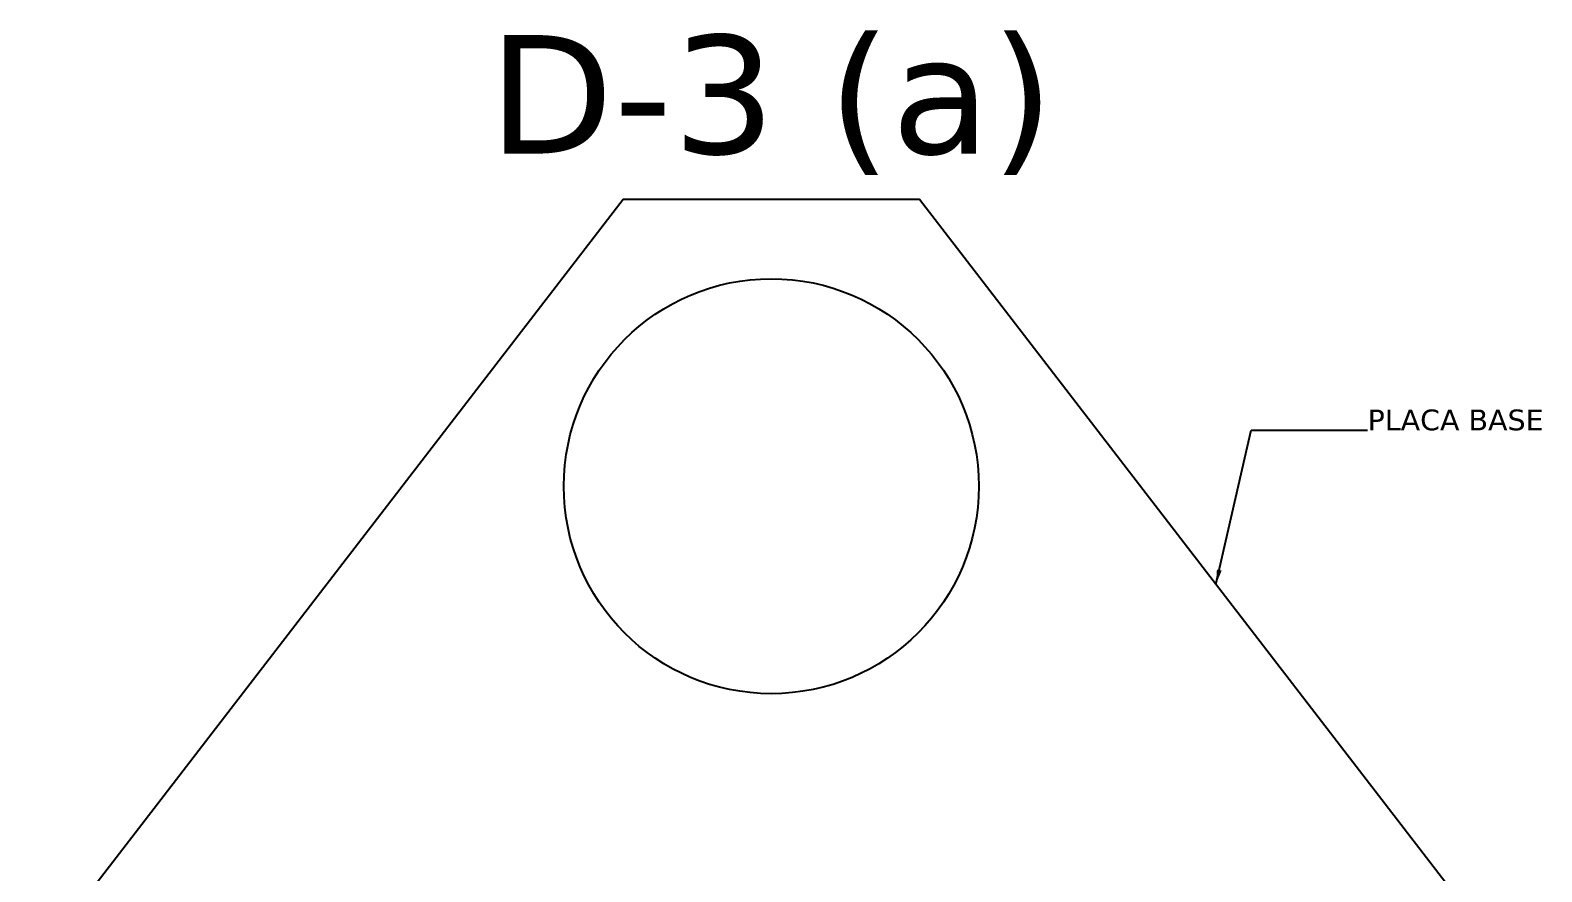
# Model space of a CAD drawing. Header units: millimetres. Extents: x 1541 to 289025, y -12015 to 47026.
# Drawn here: x 61738 to 66836, y 10579 to 13418 of the extents above; entities that cross this region are included whole.
import ezdxf
from ezdxf.enums import TextEntityAlignment as Align

# ---------------------------------------------------------------- set-up
doc = ezdxf.new("R2010")
doc.units = ezdxf.units.MM
doc.header["$LTSCALE"] = 0.1
for name, color, linetype in [('CONCRETO', 2, 'Continuous'), ('COTAS', 8, 'Continuous'), ('TEXTO GENERAL', 3, 'Continuous'), ('TEXTO GENRAL', 3, 'Continuous')]:
    doc.layers.add(name, color=color, linetype=linetype)
doc.styles.add('CNI_COTAS', font='romans.shx', dxfattribs={"width": 0.8})
doc.styles.add('TEXTO GENERAL', font='verdana.ttf', dxfattribs={"height": 0.9})
doc.dimstyles.new('1.4', dxfattribs={"dimscale": 0, "dimtxt": 70, "dimasz": 50, "dimexe": 4, "dimexo": 4, "dimgap": 15, "dimtad": 1, "dimdec": 0, "dimzin": 4, "dimdsep": 46, "dimtxsty": 'CNI_COTAS', "dimcen": 0, "dimclrd": 256, "dimclrt": 3, "dimadec": 0, "dimazin": 0, "dimtfac": 1, "dimtdec": 0, "dimtmove": 2, "dimatfit": 0, "dimfxl": 0.05, "dimtolj": 1, "dimtzin": 0, "dimarcsym": 0})

# ---------------------------------------------------------------- blocks, each defined once
blk = doc.blocks.new('A$C7c6421ae')
at = {"layer": 'CONCRETO', "linetype": 'Continuous'}
blk.add_lwpolyline([(61737.5, 8549.7), (66687.1, 8549.7), (66737.1, 8549.7), (66737.1, 10249.7), (64737.3, 12846.7), (63737.3, 12846.7), (61737.5, 10249.7)], close=True, dxfattribs=at)
blk.add_circle((64237.3, 11879.7), 700, dxfattribs=at)
at = {"layer": 'TEXTO GENERAL', "color": 3, "style": 'TEXTO GENERAL'}
blk.add_text('PLACA BASE', height=70, dxfattribs=at).set_placement((66248.8, 12068.5))
at = {"layer": 'TEXTO GENRAL', "color": 3, "style": 'TEXTO GENERAL'}
blk.add_text('D-3 (a)', height=400, dxfattribs=at).set_placement((64237.3, 13201.9), align=Align.MIDDLE_CENTER)
at = {"layer": 'COTAS'}
blk.add_leader([(65737.2, 11548.2), (65856.2, 12068.5), (66248.8, 12068.5)], dimstyle='1.4', override={"dimscale": 1, "dimtad": 0}, dxfattribs=at)

msp = doc.modelspace()

# ---------------------------------------------------------------- block references
at = {"layer": 'COTAS'}
msp.add_blockref('A$C7c6421ae', (0, 0), dxfattribs=at)

doc.saveas('drawing.dxf')
